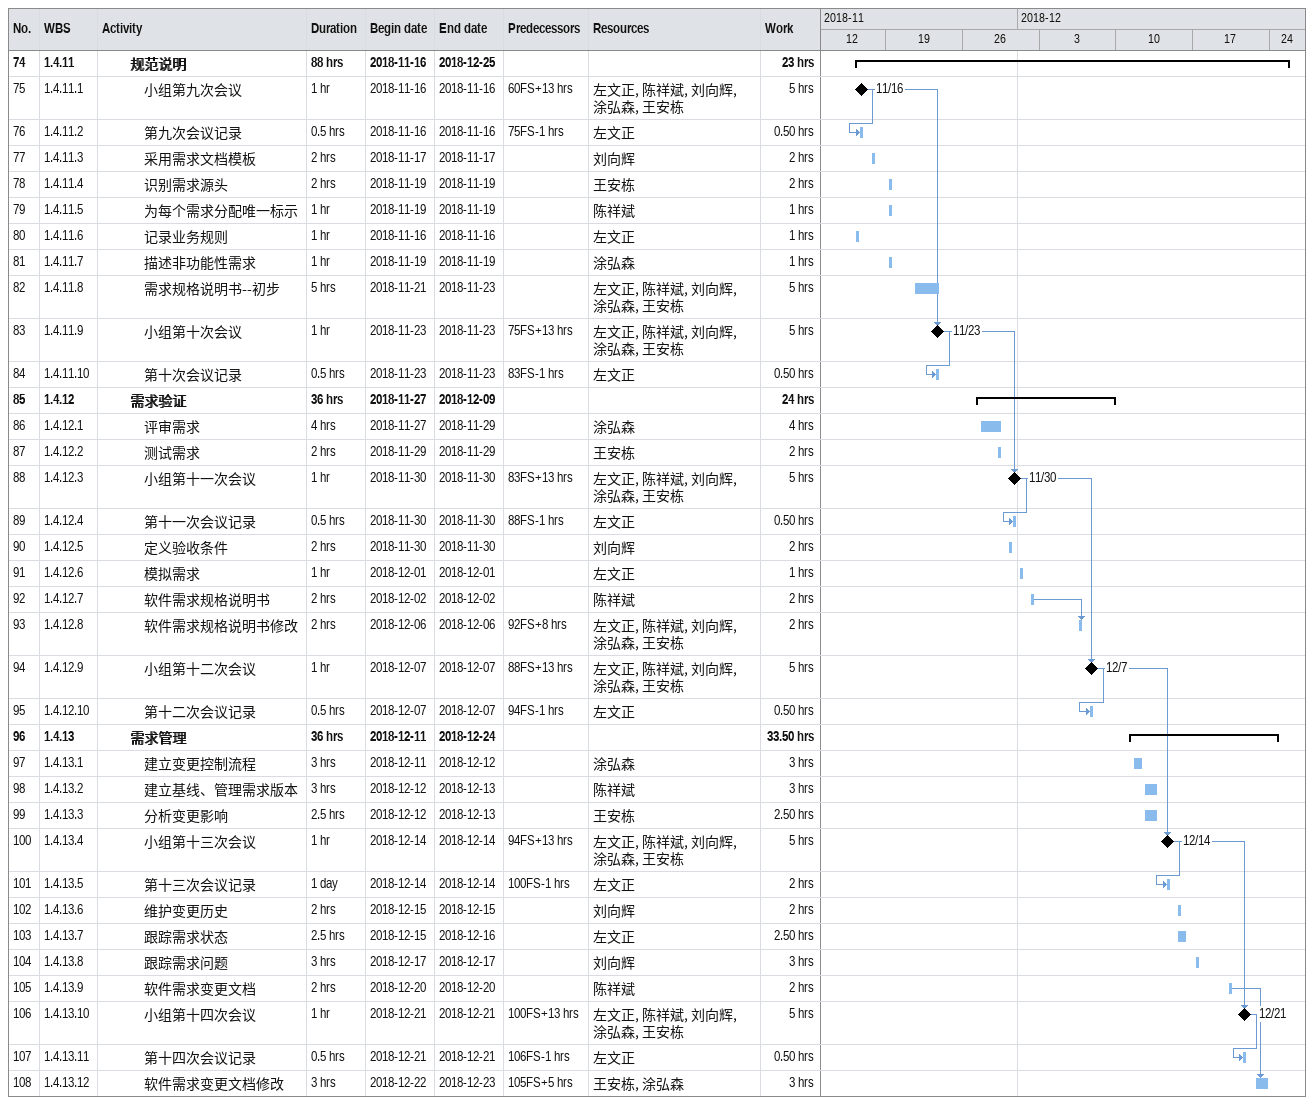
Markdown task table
| ID | WBS | Task | Duration | Start | Finish | Predecessors | Resources | Work (h) |
|---|---|---|---|---|---|---|---|---|
| 74 | 1.4.11 | **规范说明** | 88h | 2018-11-16 | 2018-12-25 |  |  | 23 |
| 75 | 1.4.11.1 | 小组第九次会议 | 1h | 2018-11-16 | 2018-11-16 | 60FS+13h | 左文正, 陈祥斌, 刘向辉, 涂弘森, 王安栋 | 5 |
| 76 | 1.4.11.2 | 第九次会议记录 | 0.5h | 2018-11-16 | 2018-11-16 | 75FS-1h | 左文正 | 0.50 |
| 77 | 1.4.11.3 | 采用需求文档模板 | 2h | 2018-11-17 | 2018-11-17 |  | 刘向辉 | 2 |
| 78 | 1.4.11.4 | 识别需求源头 | 2h | 2018-11-19 | 2018-11-19 |  | 王安栋 | 2 |
| 79 | 1.4.11.5 | 为每个需求分配唯一标示 | 1h | 2018-11-19 | 2018-11-19 |  | 陈祥斌 | 1 |
| 80 | 1.4.11.6 | 记录业务规则 | 1h | 2018-11-16 | 2018-11-16 |  | 左文正 | 1 |
| 81 | 1.4.11.7 | 描述非功能性需求 | 1h | 2018-11-19 | 2018-11-19 |  | 涂弘森 | 1 |
| 82 | 1.4.11.8 | 需求规格说明书--初步 | 5h | 2018-11-21 | 2018-11-23 |  | 左文正, 陈祥斌, 刘向辉, 涂弘森, 王安栋 | 5 |
| 83 | 1.4.11.9 | 小组第十次会议 | 1h | 2018-11-23 | 2018-11-23 | 75FS+13h | 左文正, 陈祥斌, 刘向辉, 涂弘森, 王安栋 | 5 |
| 84 | 1.4.11.10 | 第十次会议记录 | 0.5h | 2018-11-23 | 2018-11-23 | 83FS-1h | 左文正 | 0.50 |
| 85 | 1.4.12 | **需求验证** | 36h | 2018-11-27 | 2018-12-09 |  |  | 24 |
| 86 | 1.4.12.1 | 评审需求 | 4h | 2018-11-27 | 2018-11-29 |  | 涂弘森 | 4 |
| 87 | 1.4.12.2 | 测试需求 | 2h | 2018-11-29 | 2018-11-29 |  | 王安栋 | 2 |
| 88 | 1.4.12.3 | 小组第十一次会议 | 1h | 2018-11-30 | 2018-11-30 | 83FS+13h | 左文正, 陈祥斌, 刘向辉, 涂弘森, 王安栋 | 5 |
| 89 | 1.4.12.4 | 第十一次会议记录 | 0.5h | 2018-11-30 | 2018-11-30 | 88FS-1h | 左文正 | 0.50 |
| 90 | 1.4.12.5 | 定义验收条件 | 2h | 2018-11-30 | 2018-11-30 |  | 刘向辉 | 2 |
| 91 | 1.4.12.6 | 模拟需求 | 1h | 2018-12-01 | 2018-12-01 |  | 左文正 | 1 |
| 92 | 1.4.12.7 | 软件需求规格说明书 | 2h | 2018-12-02 | 2018-12-02 |  | 陈祥斌 | 2 |
| 93 | 1.4.12.8 | 软件需求规格说明书修改 | 2h | 2018-12-06 | 2018-12-06 | 92FS+8h | 左文正, 陈祥斌, 刘向辉, 涂弘森, 王安栋 | 2 |
| 94 | 1.4.12.9 | 小组第十二次会议 | 1h | 2018-12-07 | 2018-12-07 | 88FS+13h | 左文正, 陈祥斌, 刘向辉, 涂弘森, 王安栋 | 5 |
| 95 | 1.4.12.10 | 第十二次会议记录 | 0.5h | 2018-12-07 | 2018-12-07 | 94FS-1h | 左文正 | 0.50 |
| 96 | 1.4.13 | **需求管理** | 36h | 2018-12-11 | 2018-12-24 |  |  | 33.50 |
| 97 | 1.4.13.1 | 建立变更控制流程 | 3h | 2018-12-11 | 2018-12-12 |  | 涂弘森 | 3 |
| 98 | 1.4.13.2 | 建立基线、管理需求版本 | 3h | 2018-12-12 | 2018-12-13 |  | 陈祥斌 | 3 |
| 99 | 1.4.13.3 | 分析变更影响 | 2.5h | 2018-12-12 | 2018-12-13 |  | 王安栋 | 2.50 |
| 100 | 1.4.13.4 | 小组第十三次会议 | 1h | 2018-12-14 | 2018-12-14 | 94FS+13h | 左文正, 陈祥斌, 刘向辉, 涂弘森, 王安栋 | 5 |
| 101 | 1.4.13.5 | 第十三次会议记录 | 1d | 2018-12-14 | 2018-12-14 | 100FS-1h | 左文正 | 2 |
| 102 | 1.4.13.6 | 维护变更历史 | 2h | 2018-12-15 | 2018-12-15 |  | 刘向辉 | 2 |
| 103 | 1.4.13.7 | 跟踪需求状态 | 2.5h | 2018-12-15 | 2018-12-16 |  | 左文正 | 2.50 |
| 104 | 1.4.13.8 | 跟踪需求问题 | 3h | 2018-12-17 | 2018-12-17 |  | 刘向辉 | 3 |
| 105 | 1.4.13.9 | 软件需求变更文档 | 2h | 2018-12-20 | 2018-12-20 |  | 陈祥斌 | 2 |
| 106 | 1.4.13.10 | 小组第十四次会议 | 1h | 2018-12-21 | 2018-12-21 | 100FS+13h | 左文正, 陈祥斌, 刘向辉, 涂弘森, 王安栋 | 5 |
| 107 | 1.4.13.11 | 第十四次会议记录 | 0.5h | 2018-12-21 | 2018-12-21 | 106FS-1h | 左文正 | 0.50 |
| 108 | 1.4.13.12 | 软件需求变更文档修改 | 3h | 2018-12-22 | 2018-12-23 | 105FS+5h | 王安栋, 涂弘森 | 3 |
